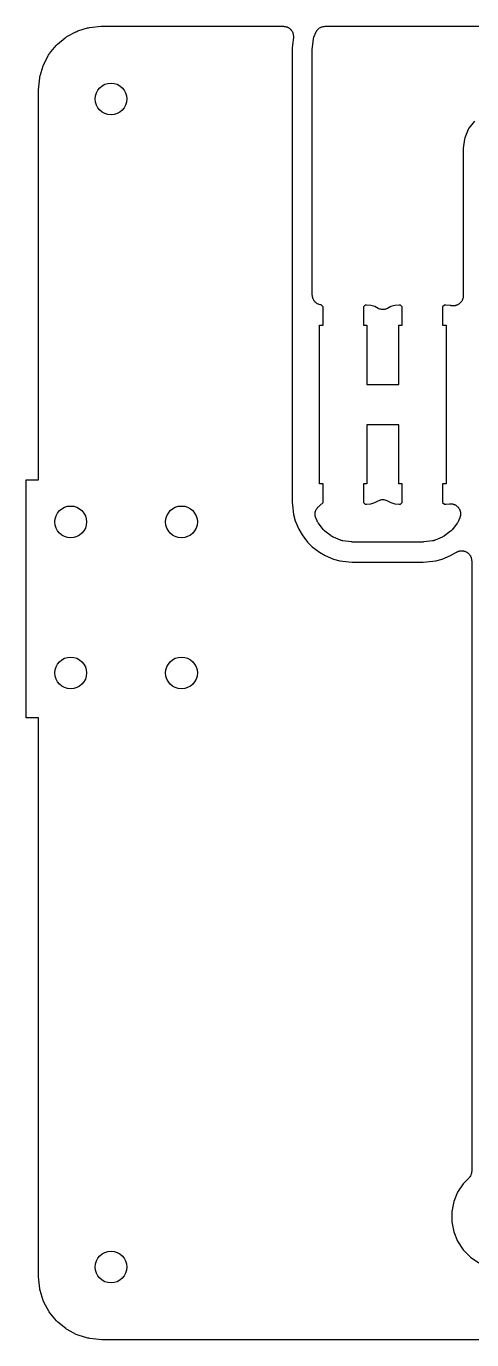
# Model space of a CAD drawing. Extents: x 74.5 to 163.3, y -89.7 to -63.9.
# Drawn here: x 74.5 to 80.12, y -84.86 to -68.3 of the extents above; entities that cross this region are included whole.
import ezdxf

# ---------------------------------------------------------------- set-up
doc = ezdxf.new("R2010")
doc.units = 0
doc.layers.add('BLACK', color=7, linetype='CONTINUOUS')

msp = doc.modelspace()

# ---------------------------------------------------------------- linework, layer by layer
at = {"layer": 'BLACK', "linetype": 'CONTINUOUS'}
for p, q in [((75.0087, -68.4294), (75.122, -68.3681)), ((75.122, -68.3681), (75.1235, -68.3673)), ((75.1235, -68.3673), (75.1342, -68.363)), ((75.1342, -68.363), (75.1448, -68.3585)), ((75.1448, -68.3585), (75.2678, -68.3205)), ((75.2678, -68.3205), (75.2695, -68.3199)), ((75.2695, -68.3199), (75.2808, -68.3178)), ((75.2808, -68.3178), (75.2921, -68.3155)), ((75.2921, -68.3155), (75.4422, -68.2997)), ((75.4422, -68.2997), (75.444, -68.2995)), ((75.444, -68.2995), (75.4498, -68.2996)), ((75.4498, -68.2996), (75.4555, -68.299)), ((75.4555, -68.299), (77.7399, -68.299)), ((77.7399, -68.299), (77.7417, -68.299)), ((77.7417, -68.299), (77.7495, -68.2999)), ((77.7495, -68.2999), (77.7574, -68.3002)), ((77.7574, -68.3002), (77.7618, -68.3013)), ((77.7618, -68.3013), (77.7663, -68.3018)), ((77.7663, -68.3018), (77.7738, -68.3042)), ((77.7738, -68.3042), (77.7815, -68.306)), ((77.7815, -68.306), (77.7856, -68.3079)), ((77.7856, -68.3079), (77.79, -68.3093)), ((77.79, -68.3093), (77.7969, -68.3131)), ((77.7969, -68.3131), (77.804, -68.3163)), ((77.804, -68.3163), (77.8077, -68.319)), ((77.8077, -68.319), (77.8117, -68.3212)), ((77.8117, -68.3212), (77.8177, -68.3263)), ((77.8177, -68.3263), (77.8241, -68.3309)), ((77.8241, -68.3309), (77.8272, -68.3342)), ((77.8272, -68.3342), (77.8307, -68.3371)), ((77.8307, -68.3371), (77.8356, -68.3433)), ((77.8356, -68.3433), (77.841, -68.349)), ((77.841, -68.349), (77.8434, -68.3529)), ((77.8434, -68.3529), (77.8462, -68.3565)), ((77.8462, -68.3565), (77.8498, -68.3634)), ((77.8498, -68.3634), (77.854, -68.3701)), ((77.854, -68.3701), (77.8556, -68.3744)), ((77.8556, -68.3744), (77.8577, -68.3784)), ((77.8577, -68.3784), (77.8599, -68.386)), ((77.8599, -68.386), (77.8627, -68.3933)), ((77.8627, -68.3933), (77.8634, -68.3978)), ((77.8634, -68.3978), (77.8647, -68.4022)), ((77.8647, -68.4022), (77.8654, -68.41)), ((78.1284, -68.4271), (78.149, -68.3774)), ((78.149, -68.3774), (78.1493, -68.3768)), ((78.1493, -68.3768), (78.1497, -68.3758)), ((78.1493, -68.3768), (78.1493, -68.3768)), ((78.1493, -68.3768), (78.1493, -68.3768)), ((78.1497, -68.3758), (78.1555, -68.3654)), ((78.1555, -68.3654), (78.1611, -68.355)), ((78.1611, -68.355), (78.1614, -68.3546)), ((78.1614, -68.3546), (78.1617, -68.3541)), ((78.1617, -68.3541), (78.1694, -68.345)), ((78.1694, -68.345), (78.1769, -68.3359)), ((78.1769, -68.3359), (78.1773, -68.3355)), ((78.1773, -68.3355), (78.1777, -68.3351)), ((78.1777, -68.3351), (78.1869, -68.3277)), ((78.1869, -68.3277), (78.1961, -68.3202)), ((78.1961, -68.3202), (78.1966, -68.32)), ((78.1966, -68.32), (78.197, -68.3196)), ((78.197, -68.3196), (78.2075, -68.3141)), ((78.2075, -68.3141), (78.218, -68.3086)), ((78.218, -68.3086), (78.2185, -68.3084)), ((78.2185, -68.3084), (78.219, -68.3082)), ((78.219, -68.3082), (78.2304, -68.3048)), ((78.2304, -68.3048), (78.2417, -68.3014)), ((78.2417, -68.3014), (78.2423, -68.3014)), ((78.2423, -68.3014), (78.2428, -68.3012)), ((78.2428, -68.3012), (78.2546, -68.3002)), ((78.2546, -68.3002), (78.2664, -68.299)), ((78.2664, -68.299), (117.441, -68.299)), ((74.7901, -68.6427), (74.8715, -68.5429)), ((74.8715, -68.5429), (74.8726, -68.5415)), ((74.8726, -68.5415), (74.8808, -68.5335)), ((74.8808, -68.5335), (74.8889, -68.5253)), ((74.8889, -68.5253), (74.9882, -68.4432)), ((74.9882, -68.4432), (74.9895, -68.4421)), ((74.9895, -68.4421), (74.9992, -68.4358)), ((74.9992, -68.4358), (75.0087, -68.4294)), ((77.8537, -68.5347), (77.851, -68.5762)), ((77.8658, -68.4426), (77.8537, -68.5347)), ((77.8654, -68.41), (77.8667, -68.4178)), ((77.8661, -68.4347), (77.8658, -68.4426)), ((77.8669, -68.4269), (77.8661, -68.4347)), ((77.8667, -68.4178), (77.8665, -68.4224)), ((77.8665, -68.4224), (77.8669, -68.4269)), ((78.105, -68.5786), (78.1058, -68.5712)), ((78.1058, -68.5712), (78.1061, -68.5638)), ((78.1061, -68.5638), (78.1199, -68.4592)), ((78.1199, -68.4592), (78.1201, -68.4574)), ((78.1201, -68.4574), (78.1209, -68.4542)), ((78.1209, -68.4542), (78.1212, -68.4509)), ((78.1212, -68.4509), (78.1239, -68.4422)), ((78.1239, -68.4422), (78.1261, -68.4333)), ((78.1261, -68.4333), (78.1275, -68.4303)), ((78.1275, -68.4303), (78.1284, -68.4271)), ((74.7159, -68.777), (74.7764, -68.6633)), ((74.7764, -68.6633), (74.7772, -68.6617)), ((74.7772, -68.6617), (74.7838, -68.6522)), ((74.7838, -68.6522), (74.7901, -68.6427)), ((77.851, -68.5762), (77.851, -74.2988)), ((78.105, -68.5803), (78.105, -68.5786)), ((78.105, -71.688), (78.105, -68.5803)), ((74.6693, -68.9232), (74.7065, -68.7999)), ((74.7065, -68.7999), (74.707, -68.7982)), ((74.707, -68.7982), (74.7116, -68.7876)), ((74.7116, -68.7876), (74.7159, -68.777)), ((74.6496, -69.0991), (74.6645, -68.9475)), ((74.6645, -68.9475), (74.6647, -68.9457)), ((74.6647, -68.9457), (74.6671, -68.9344)), ((74.6671, -68.9344), (74.6693, -68.9232)), ((74.649, -69.1097), (74.6496, -69.1045)), ((74.649, -69.1115), (74.649, -69.1097)), ((74.649, -74.02), (74.649, -69.1115)), ((74.6496, -69.1045), (74.6496, -69.0991)), ((80.1514, -69.4951), (80.0821, -69.5854)), ((80.026, -69.7208), (80.0105, -69.8379)), ((80.0302, -69.7049), (80.026, -69.7208)), ((80.0738, -69.5997), (80.0302, -69.7049)), ((80.0821, -69.5854), (80.0738, -69.5997)), ((80.0105, -69.8379), (80.01, -69.8461)), ((80.01, -69.8461), (80.01, -71.6986)), ((78.106, -71.6984), (78.105, -71.688)), ((78.1067, -71.7089), (78.106, -71.6984)), ((78.1072, -71.7108), (78.1067, -71.7089)), ((78.1074, -71.7127), (78.1072, -71.7108)), ((78.1104, -71.7227), (78.1074, -71.7127)), ((80.008, -71.7184), (80.0072, -71.725)), ((80.0093, -71.712), (80.008, -71.7184)), ((80.01, -71.7003), (80.0093, -71.7061)), ((80.0093, -71.7061), (80.0093, -71.712)), ((80.01, -71.6986), (80.01, -71.7003)), ((78.1132, -71.7328), (78.1104, -71.7227)), ((78.114, -71.7346), (78.1132, -71.7328)), ((78.1146, -71.7364), (78.114, -71.7346)), ((78.1195, -71.7457), (78.1146, -71.7364)), ((78.1241, -71.755), (78.1195, -71.7457)), ((78.1253, -71.7566), (78.1241, -71.755)), ((78.1262, -71.7583), (78.1253, -71.7566)), ((78.1328, -71.7664), (78.1262, -71.7583)), ((78.1392, -71.7747), (78.1328, -71.7664)), ((78.1406, -71.776), (78.1392, -71.7747)), ((78.1419, -71.7775), (78.1406, -71.776)), ((78.1499, -71.7842), (78.1419, -71.7775)), ((78.1578, -71.7911), (78.1499, -71.7842)), ((78.1595, -71.7921), (78.1578, -71.7911)), ((78.161, -71.7933), (78.1595, -71.7921)), ((78.1702, -71.7983), (78.161, -71.7933)), ((78.1792, -71.8035), (78.1702, -71.7983)), ((78.1811, -71.8042), (78.1792, -71.8035)), ((78.1828, -71.8051), (78.1811, -71.8042)), ((78.1928, -71.8082), (78.1828, -71.8051)), ((78.2027, -71.8116), (78.1928, -71.8082)), ((78.2046, -71.8119), (78.2027, -71.8116)), ((78.2065, -71.8124), (78.2046, -71.8119)), ((78.2169, -71.8135), (78.2065, -71.8124)), ((78.2178, -71.8137), (78.2169, -71.8135)), ((78.241, -71.8369), (78.2178, -71.8137)), ((78.241, -72.07), (78.241, -71.8369)), ((78.7711, -71.8148), (78.749, -71.8369)), ((78.749, -71.8369), (78.749, -72.07)), ((78.7903, -71.8143), (78.7711, -71.8148)), ((78.8448, -71.8197), (78.7903, -71.8143)), ((78.8927, -71.8342), (78.8448, -71.8197)), ((78.9351, -71.8569), (78.8927, -71.8342)), ((78.946, -71.8614), (78.9351, -71.8569)), ((78.9569, -71.866), (78.946, -71.8614)), ((78.9575, -71.8662), (78.9569, -71.866)), ((78.958, -71.8664), (78.9575, -71.8662)), ((78.9696, -71.8687), (78.958, -71.8664)), ((78.9811, -71.8711), (78.9696, -71.8687)), ((78.9817, -71.8711), (78.9811, -71.8711)), ((78.9823, -71.8713), (78.9817, -71.8711)), ((78.9941, -71.8713), (78.9823, -71.8713)), ((79.0059, -71.8714), (78.9941, -71.8713)), ((79.0065, -71.8713), (79.0059, -71.8714)), ((79.0071, -71.8713), (79.0065, -71.8713)), ((79.0187, -71.8691), (79.0071, -71.8713)), ((79.0303, -71.8669), (79.0187, -71.8691)), ((79.0308, -71.8667), (79.0303, -71.8669)), ((79.0314, -71.8666), (79.0308, -71.8667)), ((79.0423, -71.8621), (79.0314, -71.8666)), ((79.0533, -71.8577), (79.0423, -71.8621)), ((79.0544, -71.8572), (79.0533, -71.8577)), ((79.0549, -71.8569), (79.0544, -71.8571)), ((79.0544, -71.8571), (79.0544, -71.8572)), ((79.0544, -71.8572), (79.0544, -71.8572)), ((79.0973, -71.8342), (79.0549, -71.8569)), ((79.1452, -71.8197), (79.0973, -71.8342)), ((79.1997, -71.8143), (79.1452, -71.8197)), ((79.2189, -71.8148), (79.1997, -71.8143)), ((79.241, -71.8369), (79.2189, -71.8148)), ((79.241, -72.07), (79.241, -71.8369)), ((79.7711, -71.8148), (79.749, -71.8369)), ((79.749, -71.8369), (79.749, -72.07)), ((79.7903, -71.8143), (79.7711, -71.8148)), ((79.8448, -71.8197), (79.7903, -71.8143)), ((79.8461, -71.8201), (79.8448, -71.8197)), ((79.8519, -71.8212), (79.8461, -71.8201)), ((79.8575, -71.823), (79.8519, -71.8212)), ((79.864, -71.8236), (79.8575, -71.823)), ((79.8704, -71.8249), (79.864, -71.8236)), ((79.8763, -71.8249), (79.8704, -71.8249)), ((79.8821, -71.8255), (79.8763, -71.8249)), ((79.8887, -71.825), (79.8821, -71.8255)), ((79.8952, -71.825), (79.8887, -71.825)), ((79.901, -71.8238), (79.8952, -71.825)), ((79.9068, -71.8233), (79.901, -71.8238)), ((79.9131, -71.8214), (79.9068, -71.8233)), ((79.9195, -71.8202), (79.9131, -71.8214)), ((79.925, -71.818), (79.9195, -71.8202)), ((79.9306, -71.8163), (79.925, -71.818)), ((79.9364, -71.8133), (79.9306, -71.8163)), ((79.9425, -71.8108), (79.9364, -71.8133)), ((79.9474, -71.8075), (79.9425, -71.8108)), ((79.9525, -71.8048), (79.9474, -71.8075)), ((79.9577, -71.8007), (79.9525, -71.8048)), ((79.9631, -71.7971), (79.9577, -71.8007)), ((79.9673, -71.793), (79.9631, -71.7971)), ((79.9719, -71.7893), (79.9673, -71.793)), ((79.9761, -71.7843), (79.9719, -71.7893)), ((79.9807, -71.7796), (79.9761, -71.7843)), ((79.984, -71.7748), (79.9807, -71.7796)), ((79.9878, -71.7703), (79.984, -71.7748)), ((79.991, -71.7645), (79.9878, -71.7703)), ((79.9946, -71.7591), (79.991, -71.7645)), ((79.9969, -71.7537), (79.9946, -71.7591)), ((79.9997, -71.7486), (79.9969, -71.7537)), ((80.0017, -71.7423), (79.9997, -71.7486)), ((80.0043, -71.7363), (80.0017, -71.7423)), ((80.0055, -71.7305), (80.0043, -71.7363)), ((80.0072, -71.725), (80.0055, -71.7305)), ((78.195, -74.07), (78.195, -72.07)), ((78.195, -72.07), (78.241, -72.07)), ((78.749, -72.07), (78.795, -72.07)), ((78.795, -72.07), (78.795, -72.816)), ((79.195, -72.816), (79.195, -72.07)), ((79.195, -72.07), (79.241, -72.07)), ((79.749, -72.07), (79.795, -72.07)), ((79.795, -72.07), (79.795, -74.07)), ((78.795, -72.816), (79.195, -72.816)), ((78.795, -73.324), (78.795, -74.07)), ((79.195, -73.324), (78.795, -73.324)), ((79.195, -74.07), (79.195, -73.324)), ((74.495, -77.02), (74.495, -74.02)), ((74.495, -74.02), (74.649, -74.02)), ((78.241, -74.07), (78.195, -74.07)), ((78.241, -74.3031), (78.241, -74.07)), ((78.795, -74.07), (78.749, -74.07)), ((78.749, -74.07), (78.749, -74.3031)), ((79.241, -74.07), (79.195, -74.07)), ((79.241, -74.3031), (79.241, -74.07)), ((79.795, -74.07), (79.749, -74.07)), ((79.749, -74.07), (79.749, -74.3031)), ((77.851, -74.2988), (77.8537, -74.3403)), ((77.8537, -74.3403), (77.8691, -74.4573)), ((78.1623, -74.3796), (78.1691, -74.3714)), ((78.1691, -74.3714), (78.1757, -74.3632)), ((78.1757, -74.3632), (78.1771, -74.362)), ((78.1771, -74.362), (78.1782, -74.3605)), ((78.1782, -74.3605), (78.1864, -74.3539)), ((78.1864, -74.3539), (78.1945, -74.347)), ((78.1945, -74.347), (78.1961, -74.3461)), ((78.1961, -74.3461), (78.1975, -74.345)), ((78.1975, -74.345), (78.201, -74.3432)), ((78.201, -74.3432), (78.241, -74.3031)), ((78.749, -74.3031), (78.7711, -74.3252)), ((78.7711, -74.3252), (78.7903, -74.3257)), ((78.7903, -74.3257), (78.8448, -74.3203)), ((78.8448, -74.3203), (78.8927, -74.3058)), ((78.8927, -74.3058), (78.9351, -74.2831)), ((78.9351, -74.2831), (78.9356, -74.2829)), ((78.9356, -74.2829), (78.9356, -74.2828)), ((78.9356, -74.2828), (78.9357, -74.2828)), ((78.9357, -74.2828), (78.9367, -74.2823)), ((78.9367, -74.2823), (78.9476, -74.2779)), ((78.9476, -74.2779), (78.9586, -74.2734)), ((78.9586, -74.2734), (78.9592, -74.2733)), ((78.9592, -74.2733), (78.9597, -74.2731)), ((78.9597, -74.2731), (78.9713, -74.271)), ((78.9713, -74.271), (78.9829, -74.2687)), ((78.9829, -74.2687), (78.9835, -74.2687)), ((78.9835, -74.2687), (78.9841, -74.2686)), ((78.9841, -74.2686), (78.9959, -74.2687)), ((78.9959, -74.2687), (79.0077, -74.2687)), ((79.0077, -74.2687), (79.0083, -74.2689)), ((79.0083, -74.2689), (79.0089, -74.2689)), ((79.0089, -74.2689), (79.0204, -74.2713)), ((79.0204, -74.2713), (79.032, -74.2736)), ((79.032, -74.2736), (79.0325, -74.2738)), ((79.0325, -74.2738), (79.0331, -74.274)), ((79.0331, -74.274), (79.044, -74.2786)), ((79.044, -74.2786), (79.0549, -74.2831)), ((79.0549, -74.2831), (79.0973, -74.3058)), ((79.0973, -74.3058), (79.1452, -74.3203)), ((79.1452, -74.3203), (79.1997, -74.3257)), ((79.1997, -74.3257), (79.2189, -74.3252)), ((79.2189, -74.3252), (79.241, -74.3031)), ((79.749, -74.3031), (79.7711, -74.3252)), ((79.7711, -74.3252), (79.7903, -74.3257)), ((79.7903, -74.3257), (79.8368, -74.3211)), ((79.8368, -74.3211), (79.8386, -74.3209)), ((79.8386, -74.3209), (79.8445, -74.321)), ((79.8445, -74.321), (79.8504, -74.3205)), ((79.8504, -74.3205), (79.8568, -74.3212)), ((79.8568, -74.3212), (79.8633, -74.3213)), ((79.8633, -74.3213), (79.8691, -74.3225)), ((79.8691, -74.3225), (79.875, -74.3231)), ((79.875, -74.3231), (79.8812, -74.3251)), ((79.8812, -74.3251), (79.8876, -74.3264)), ((79.8876, -74.3264), (79.893, -74.3288)), ((79.893, -74.3288), (79.8987, -74.3305)), ((79.8987, -74.3305), (79.9044, -74.3336)), ((79.9044, -74.3336), (79.9104, -74.3362)), ((79.9104, -74.3362), (79.9153, -74.3395)), ((79.9153, -74.3395), (79.9204, -74.3423)), ((79.9204, -74.3423), (79.9255, -74.3465)), ((79.9255, -74.3465), (79.9308, -74.3502)), ((79.9308, -74.3502), (79.935, -74.3544)), ((79.935, -74.3544), (79.9395, -74.3582)), ((79.9395, -74.3582), (79.9436, -74.3632)), ((79.9436, -74.3632), (79.9482, -74.3679)), ((79.9482, -74.3679), (79.9514, -74.3728)), ((77.8691, -74.4573), (77.8906, -74.5373)), ((77.8906, -74.5373), (77.9341, -74.6425)), ((78.1403, -74.4496), (78.1414, -74.4391)), ((78.1404, -74.4514), (78.1403, -74.4496)), ((78.1403, -74.4532), (78.1404, -74.4514)), ((78.1415, -74.4637), (78.1403, -74.4532)), ((78.1414, -74.4391), (78.1423, -74.4285)), ((78.1424, -74.4743), (78.1415, -74.4637)), ((78.1423, -74.4285), (78.1428, -74.4268)), ((78.1429, -74.476), (78.1424, -74.4743)), ((78.1428, -74.4268), (78.143, -74.4249)), ((78.1431, -74.4779), (78.1429, -74.476)), ((78.143, -74.4249), (78.1462, -74.4149)), ((78.1463, -74.4879), (78.1431, -74.4779)), ((78.1462, -74.4149), (78.149, -74.4047)), ((78.1493, -74.4981), (78.1463, -74.4879)), ((78.149, -74.4047), (78.1499, -74.4031)), ((78.1499, -74.4997), (78.1493, -74.4981)), ((78.1499, -74.4031), (78.1504, -74.4013)), ((78.1656, -74.5376), (78.1499, -74.4997)), ((78.1504, -74.4013), (78.1555, -74.392)), ((78.1555, -74.392), (78.1603, -74.3826)), ((78.1603, -74.3826), (78.1615, -74.3812)), ((78.1615, -74.3812), (78.1623, -74.3796)), ((78.1672, -74.5405), (78.1656, -74.5376)), ((79.9494, -74.5376), (79.9487, -74.5392)), ((79.9666, -74.4961), (79.9494, -74.5376)), ((79.9514, -74.3728), (79.9552, -74.3774)), ((79.9552, -74.3774), (79.9582, -74.3832)), ((79.9582, -74.3832), (79.9618, -74.3886)), ((79.9618, -74.3886), (79.964, -74.3941)), ((79.964, -74.3941), (79.9667, -74.3993)), ((79.9683, -74.4904), (79.9666, -74.4961)), ((79.9667, -74.3993), (79.9686, -74.4056)), ((79.9706, -74.485), (79.9683, -74.4904)), ((79.9686, -74.4056), (79.9711, -74.4116)), ((79.9719, -74.4786), (79.9706, -74.485)), ((79.9711, -74.4116), (79.9722, -74.4174)), ((79.9738, -74.4724), (79.9719, -74.4786)), ((79.9722, -74.4174), (79.9739, -74.423)), ((79.9744, -74.4665), (79.9738, -74.4724)), ((79.9739, -74.423), (79.9745, -74.4295)), ((79.9756, -74.4607), (79.9744, -74.4665)), ((79.9745, -74.4295), (79.9757, -74.4359)), ((79.9762, -74.4477), (79.9756, -74.4542)), ((79.9756, -74.4542), (79.9756, -74.4607)), ((79.9757, -74.4359), (79.9757, -74.4418)), ((79.9757, -74.4418), (79.9762, -74.4477)), ((77.9341, -74.6425), (77.9755, -74.7142)), ((78.1683, -74.5436), (78.1672, -74.5405)), ((78.173, -74.5514), (78.1683, -74.5436)), ((78.1773, -74.5594), (78.173, -74.5514)), ((78.1794, -74.562), (78.1773, -74.5594)), ((78.1811, -74.5649), (78.1794, -74.562)), ((78.1822, -74.5663), (78.1811, -74.5649)), ((78.2413, -74.6433), (78.1822, -74.5663)), ((78.2435, -74.6457), (78.2413, -74.6433)), ((78.2455, -74.6485), (78.2435, -74.6457)), ((78.252, -74.6548), (78.2455, -74.6485)), ((78.2582, -74.6614), (78.252, -74.6548)), ((78.2609, -74.6633), (78.2582, -74.6614)), ((78.2633, -74.6656), (78.2609, -74.6633)), ((78.2647, -74.6667), (78.2633, -74.6656)), ((78.3417, -74.7258), (78.2647, -74.6667)), ((79.8503, -74.6667), (79.7733, -74.7258)), ((79.8527, -74.6645), (79.8503, -74.6667)), ((79.8555, -74.6625), (79.8527, -74.6645)), ((79.8618, -74.656), (79.8555, -74.6625)), ((79.8684, -74.6498), (79.8618, -74.656)), ((79.8703, -74.6471), (79.8684, -74.6498)), ((79.8726, -74.6447), (79.8703, -74.6471)), ((79.8737, -74.6433), (79.8726, -74.6447)), ((79.9328, -74.5663), (79.8737, -74.6433)), ((79.9346, -74.5634), (79.9328, -74.5663)), ((79.9367, -74.5609), (79.9346, -74.5634)), ((79.9411, -74.5529), (79.9367, -74.5609)), ((79.9459, -74.5452), (79.9411, -74.5529)), ((79.9471, -74.5421), (79.9459, -74.5452)), ((79.9487, -74.5392), (79.9471, -74.5421)), ((77.9755, -74.7142), (78.0449, -74.8046)), ((78.0449, -74.8046), (78.1034, -74.8631)), ((78.1034, -74.8631), (78.1938, -74.9325)), ((78.3446, -74.7276), (78.3417, -74.7258)), ((78.3471, -74.7297), (78.3446, -74.7276)), ((78.3551, -74.7341), (78.3471, -74.7297)), ((78.3628, -74.7389), (78.3551, -74.7341)), ((78.3659, -74.7401), (78.3628, -74.7389)), ((78.3688, -74.7417), (78.3659, -74.7401)), ((78.3704, -74.7424), (78.3688, -74.7417)), ((78.4601, -74.7796), (78.3704, -74.7424)), ((78.4633, -74.7805), (78.4601, -74.7796)), ((78.4663, -74.7819), (78.4633, -74.7805)), ((78.4752, -74.7841), (78.4663, -74.7819)), ((78.4839, -74.7868), (78.4752, -74.7841)), ((78.4872, -74.7871), (78.4839, -74.7868)), ((78.4904, -74.7879), (78.4872, -74.7871)), ((78.4922, -74.7881), (78.4904, -74.7879)), ((78.5968, -74.8019), (78.4922, -74.7881)), ((78.6042, -74.8022), (78.5968, -74.8019)), ((78.6116, -74.803), (78.6042, -74.8022)), ((78.6133, -74.803), (78.6116, -74.803)), ((79.5017, -74.803), (78.6133, -74.803)), ((79.5091, -74.8023), (79.5017, -74.803)), ((79.5165, -74.8021), (79.5091, -74.8023)), ((79.5182, -74.8019), (79.5165, -74.8021)), ((79.6228, -74.7881), (79.5182, -74.8019)), ((79.6261, -74.7874), (79.6228, -74.7881)), ((79.6294, -74.7871), (79.6261, -74.7874)), ((79.6381, -74.7846), (79.6294, -74.7871)), ((79.647, -74.7825), (79.6381, -74.7846)), ((79.65, -74.7812), (79.647, -74.7825)), ((79.6532, -74.7802), (79.65, -74.7812)), ((79.6549, -74.7796), (79.6532, -74.7802)), ((79.7446, -74.7424), (79.6549, -74.7796)), ((79.7475, -74.7408), (79.7446, -74.7424)), ((79.7506, -74.7397), (79.7475, -74.7408)), ((79.7584, -74.735), (79.7506, -74.7397)), ((79.7664, -74.7307), (79.7584, -74.735)), ((79.769, -74.7286), (79.7664, -74.7307)), ((79.7719, -74.7269), (79.769, -74.7286)), ((79.7733, -74.7258), (79.7719, -74.7269)), ((78.1938, -74.9325), (78.2655, -74.9739)), ((78.2655, -74.9739), (78.3707, -75.0174)), ((78.3707, -75.0174), (78.4507, -75.0389)), ((79.6643, -75.0389), (79.7443, -75.0174)), ((79.7443, -75.0174), (79.8495, -74.9739)), ((79.8495, -74.9739), (79.9255, -74.93)), ((79.9255, -74.93), (79.927, -74.9291)), ((79.927, -74.9291), (79.9344, -74.9259)), ((79.9344, -74.9259), (79.9414, -74.9222)), ((79.9414, -74.9222), (79.9457, -74.921)), ((79.9457, -74.921), (79.9498, -74.9192)), ((79.9498, -74.9192), (79.9576, -74.9175)), ((79.9576, -74.9175), (79.9652, -74.9152)), ((79.9652, -74.9152), (79.9696, -74.9148)), ((79.9696, -74.9148), (79.974, -74.9139)), ((79.974, -74.9139), (79.9819, -74.9137)), ((79.9819, -74.9137), (79.9899, -74.913)), ((79.9899, -74.913), (79.9943, -74.9134)), ((79.9943, -74.9134), (79.9987, -74.9134)), ((79.9987, -74.9134), (80.0066, -74.9147)), ((80.0066, -74.9147), (80.0145, -74.9156)), ((80.0145, -74.9156), (80.0188, -74.9169)), ((80.0188, -74.9169), (80.0232, -74.9177)), ((80.0232, -74.9177), (80.0306, -74.9205)), ((80.0306, -74.9205), (80.0382, -74.9229)), ((80.0382, -74.9229), (80.0421, -74.925)), ((80.0421, -74.925), (80.0463, -74.9266)), ((80.0463, -74.9266), (80.053, -74.9309)), ((80.053, -74.9309), (80.06, -74.9347)), ((80.06, -74.9347), (80.0634, -74.9375)), ((80.0634, -74.9375), (80.0672, -74.9399)), ((80.0672, -74.9399), (80.073, -74.9454)), ((80.073, -74.9454), (80.0791, -74.9505)), ((80.0791, -74.9505), (80.0819, -74.9539)), ((80.0819, -74.9539), (80.0851, -74.957)), ((80.0851, -74.957), (80.0897, -74.9635)), ((80.0897, -74.9635), (80.0948, -74.9697)), ((80.0948, -74.9697), (80.0969, -74.9736)), ((80.0969, -74.9736), (80.0994, -74.9772)), ((80.0994, -74.9772), (80.1027, -74.9845)), ((80.1027, -74.9845), (80.1064, -74.9916)), ((80.1064, -74.9916), (80.1077, -74.9958)), ((80.1077, -74.9958), (80.1095, -74.9999)), ((80.1095, -74.9999), (80.1113, -75.0077)), ((80.1113, -75.0077), (80.1136, -75.0153)), ((80.1136, -75.0153), (80.114, -75.0197)), ((80.114, -75.0197), (80.115, -75.0241)), ((80.115, -75.0241), (80.1152, -75.032)), ((80.1152, -75.032), (80.116, -75.04)), ((78.4507, -75.0389), (78.5677, -75.0543)), ((78.5677, -75.0543), (78.6092, -75.057)), ((78.6092, -75.057), (79.5058, -75.057)), ((79.5058, -75.057), (79.5473, -75.0543)), ((79.5473, -75.0543), (79.6643, -75.0389)), ((80.116, -75.04), (80.116, -82.7365)), ((74.649, -77.02), (74.495, -77.02)), ((74.649, -84.0565), (74.649, -77.02)), ((80.0862, -82.8172), (80.0788, -82.8263)), ((80.0938, -82.8083), (80.0862, -82.8172)), ((80.0941, -82.8077), (80.0938, -82.8083)), ((80.0945, -82.8072), (80.0941, -82.8077)), ((80.1001, -82.7969), (80.0945, -82.8072)), ((80.1057, -82.7865), (80.1001, -82.7969)), ((80.1059, -82.7859), (80.1057, -82.7865)), ((80.1062, -82.7853), (80.1059, -82.7859)), ((80.1097, -82.7742), (80.1062, -82.7853)), ((80.1132, -82.7629), (80.1097, -82.7742)), ((80.1133, -82.7622), (80.1132, -82.7629)), ((80.1135, -82.7616), (80.1133, -82.7622)), ((80.1147, -82.75), (80.1135, -82.7616)), ((80.116, -82.7383), (80.1147, -82.75)), ((80.116, -82.7365), (80.116, -82.7369)), ((80.116, -82.7369), (80.116, -82.7369)), ((80.116, -82.7369), (80.116, -82.737)), ((80.116, -82.737), (80.116, -82.7383)), ((80.01, -82.8951), (79.9384, -83.0022)), ((80.0788, -82.8263), (80.01, -82.8951)), ((79.8891, -83.1212), (79.864, -83.2476)), ((79.9384, -83.0022), (79.8891, -83.1212)), ((79.864, -83.2476), (79.864, -83.3764)), ((79.864, -83.3764), (79.8891, -83.5028)), ((79.8891, -83.5028), (79.9384, -83.6218)), ((79.9384, -83.6218), (80.01, -83.7289)), ((80.01, -83.7289), (80.1011, -83.82)), ((80.1011, -83.82), (80.2082, -83.8916)), ((74.6496, -84.0622), (74.649, -84.0565)), ((74.6495, -84.068), (74.6496, -84.0622)), ((74.6497, -84.0698), (74.6495, -84.068)), ((74.6655, -84.2199), (74.6497, -84.0698)), ((74.6678, -84.2312), (74.6655, -84.2199)), ((74.6699, -84.2425), (74.6678, -84.2312)), ((74.6705, -84.2442), (74.6699, -84.2425)), ((74.7085, -84.3672), (74.6705, -84.2442)), ((74.713, -84.3777), (74.7085, -84.3672)), ((74.7173, -84.3885), (74.713, -84.3777)), ((74.7181, -84.39), (74.7173, -84.3885)), ((74.7794, -84.5033), (74.7181, -84.39)), ((74.7858, -84.5128), (74.7794, -84.5033)), ((74.7921, -84.5225), (74.7858, -84.5128)), ((74.7932, -84.5238), (74.7921, -84.5225)), ((74.8753, -84.623), (74.7932, -84.5238)), ((74.8835, -84.6312), (74.8753, -84.623)), ((74.8915, -84.6394), (74.8835, -84.6312)), ((74.8929, -84.6405), (74.8915, -84.6394)), ((74.9927, -84.7219), (74.8929, -84.6405)), ((75.0022, -84.7283), (74.9927, -84.7219)), ((75.0117, -84.7348), (75.0022, -84.7283)), ((75.0133, -84.7356), (75.0117, -84.7348)), ((75.127, -84.7961), (75.0133, -84.7356)), ((75.1376, -84.8004), (75.127, -84.7961)), ((75.1482, -84.805), (75.1376, -84.8004)), ((75.1499, -84.8055), (75.1482, -84.805)), ((75.2732, -84.8427), (75.1499, -84.8055)), ((75.2845, -84.8449), (75.2732, -84.8427)), ((75.2957, -84.8473), (75.2845, -84.8449)), ((75.2975, -84.8475), (75.2957, -84.8473)), ((75.4491, -84.8624), (75.2975, -84.8475)), ((75.4545, -84.8624), (75.4491, -84.8624)), ((75.4597, -84.863), (75.4545, -84.8624)), ((75.4615, -84.863), (75.4597, -84.863)), ((88.4654, -84.863), (75.4615, -84.863))]:
    msp.add_line(p, q, dxfattribs=at)
at = {"layer": 'BLACK'}
for centre in [(75.565, -69.215), (75.057, -74.549), (76.454, -74.549), (75.057, -76.454), (76.454, -76.454), (75.565, -83.947)]:
    msp.add_circle(centre, 0.2, dxfattribs=at)

doc.saveas('drawing.dxf')
